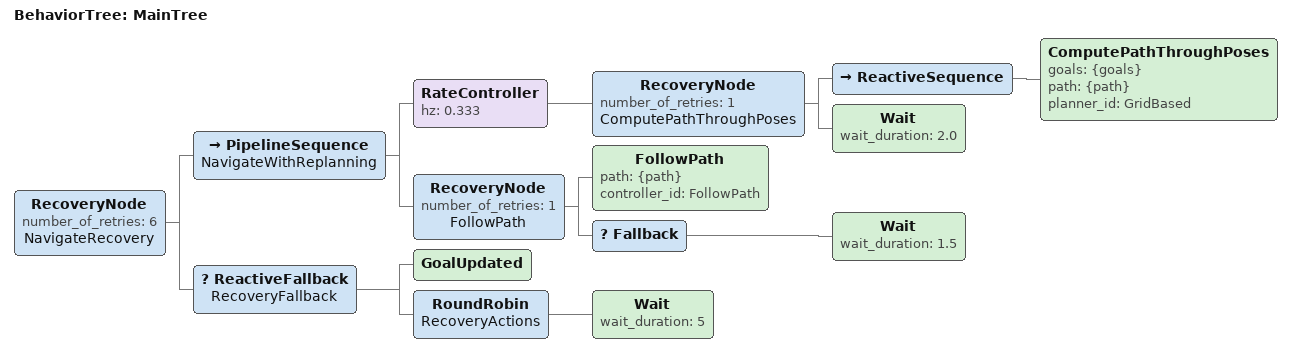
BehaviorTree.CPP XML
<root main_tree_to_execute="MainTree">
  <BehaviorTree ID="MainTree">
    <RecoveryNode number_of_retries="6" name="NavigateRecovery">
      <PipelineSequence name="NavigateWithReplanning">
        <RateController hz="0.333">
          <RecoveryNode number_of_retries="1" name="ComputePathThroughPoses">
            <ReactiveSequence>
              <ComputePathThroughPoses goals="{goals}" path="{path}" planner_id="GridBased"/>
            </ReactiveSequence>
            <Wait wait_duration="2.0"/>
          </RecoveryNode>
        </RateController>
        <RecoveryNode number_of_retries="1" name="FollowPath">
          <FollowPath path="{path}" controller_id="FollowPath"/>
          <Fallback>
            <Wait wait_duration="1.5"/>
          </Fallback>
        </RecoveryNode>
      </PipelineSequence>
      <ReactiveFallback name="RecoveryFallback">
        <GoalUpdated/>
        <RoundRobin name="RecoveryActions">
          <Wait wait_duration="5"/>
        </RoundRobin>
      </ReactiveFallback>
    </RecoveryNode>
  </BehaviorTree>
</root>
